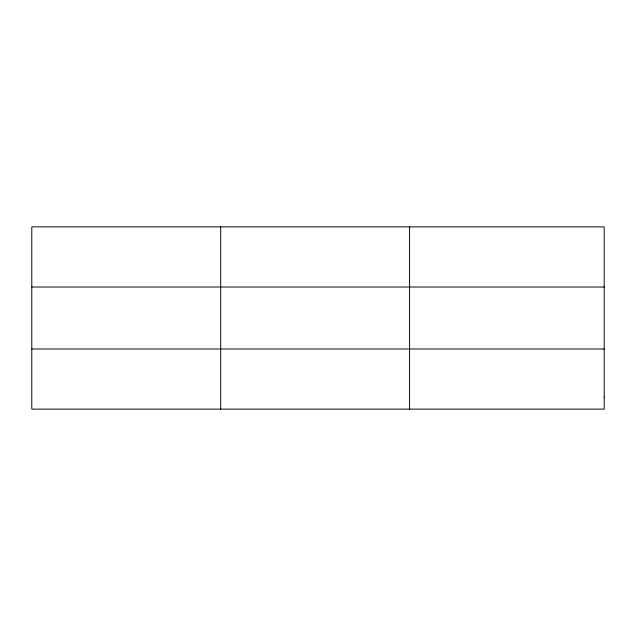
<?xml version="1.0" encoding="UTF-8"?>
<svg xmlns="http://www.w3.org/2000/svg" width="636" height="636" viewBox="0 0 636 636"><rect width="100%" height="100%" fill="white"/><g stroke="black" fill="none" stroke-linecap="round" stroke-linejoin="round"><path stroke-width="0.95" d="M220.692 409.115L220.692 226.885M409.584 409.115L409.584 226.885M31.8 287.019L604.2 287.019M31.8 348.981L604.2 348.981M604.2 397.087L604.2 409.115L31.8 409.115L31.8 226.885L604.2 226.885L604.2 397.087"/></g></svg>
